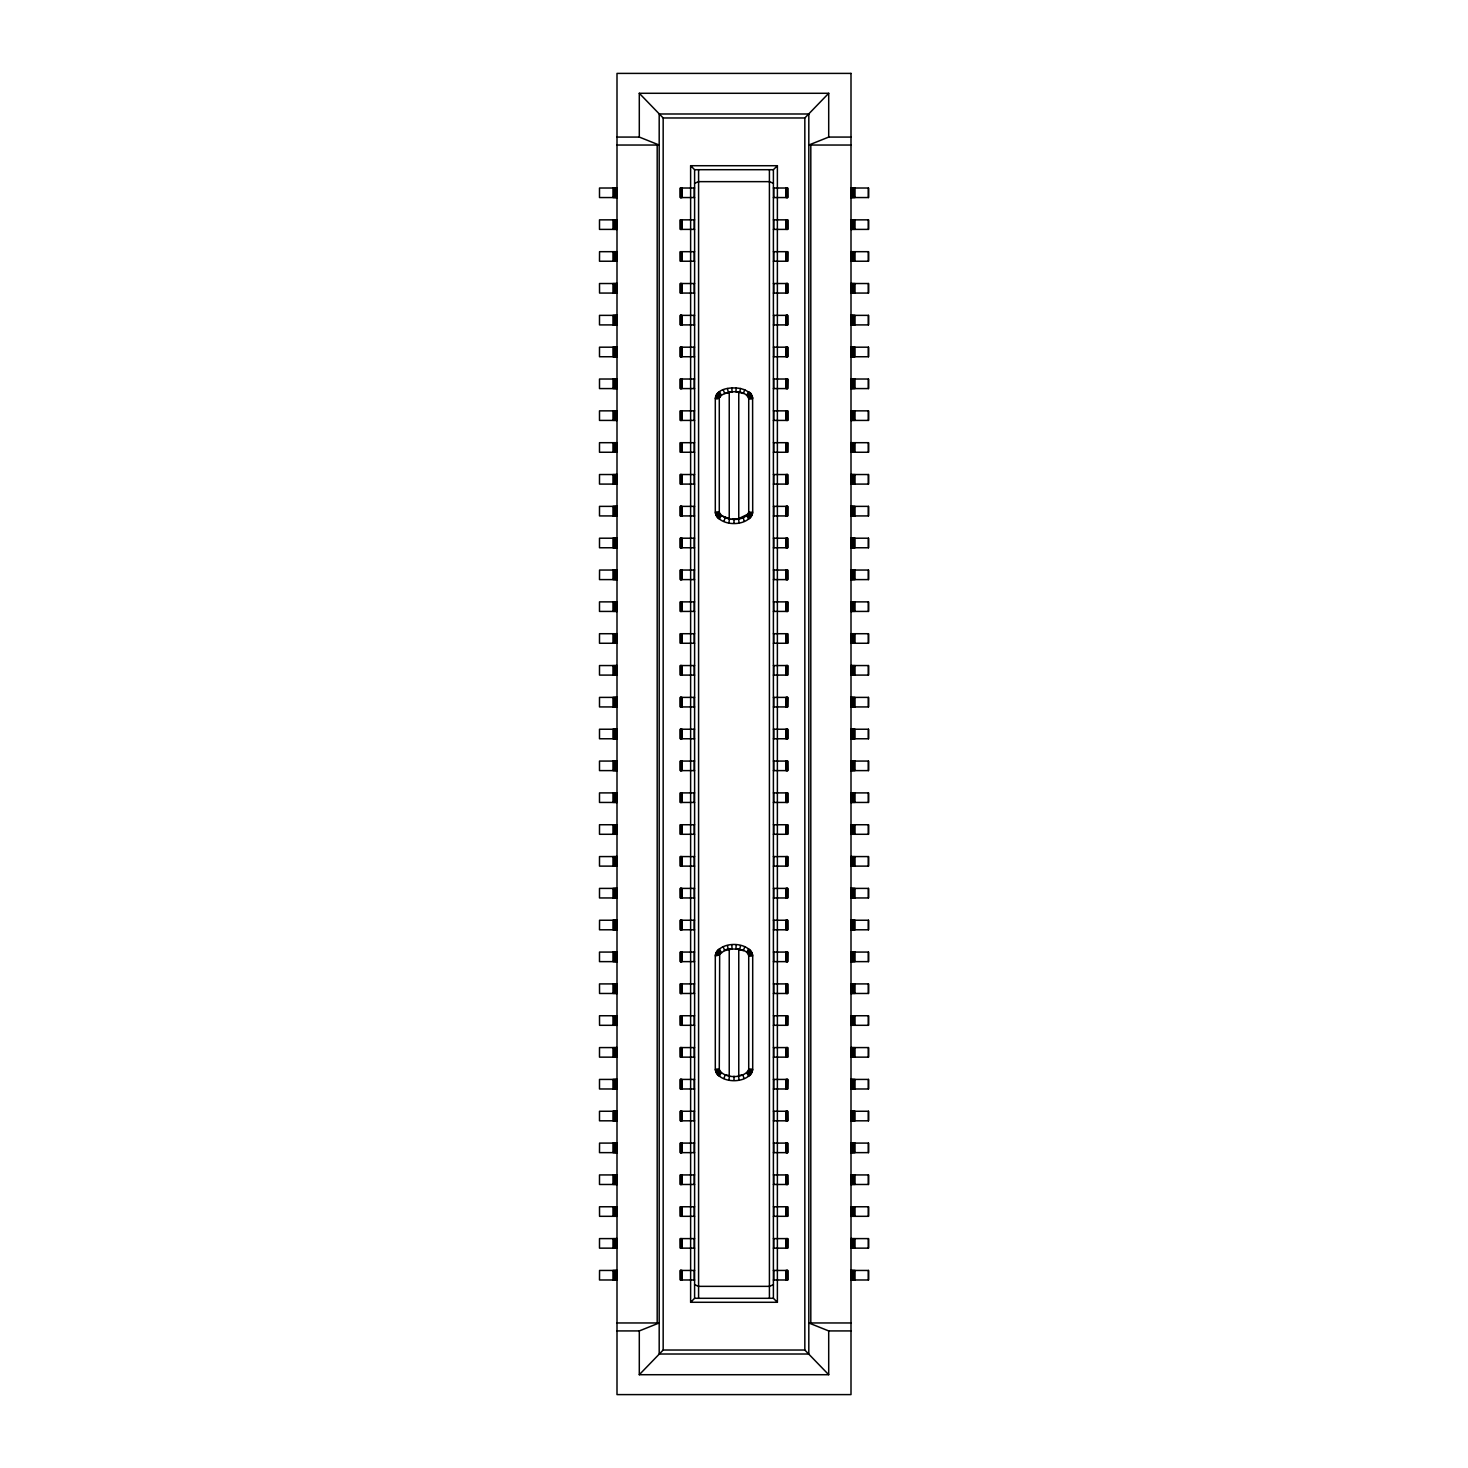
<?xml version="1.0" encoding="UTF-8"?>
<svg xmlns="http://www.w3.org/2000/svg" width="1468" height="1468" viewBox="0 0 1468 1468"><rect width="100%" height="100%" fill="white"/><g stroke="black" fill="none" stroke-linecap="round" stroke-linejoin="round"><path stroke-width="1.5" d="M719.283 398.323L719.283 512.24C723.265 521.489 745.065 522.204 748.717 512.24L748.717 398.617C745.23 387.736 721.852 391.442 719.375 397.736M716.09 952.292L719.669 954.035L719.283 1069.383C723.1 1078.98 744.9 1078.98 748.717 1069.383L748.717 955.76C747.469 949.062 737.34 949.227 732.092 948.97C723.963 947.043 721.1 956.2 715.301 955.76L715.301 1069.383C718.274 1084.467 749.726 1084.467 752.699 1069.383L752.699 955.76C749.634 940.694 718.366 940.694 715.301 955.76M736.202 387.864L735.908 391.828L739.67 392.396L740.551 388.525L744.753 389.809L750.57 393.204L752.607 397.443L752.699 512.24C749.726 527.342 718.274 527.342 715.301 512.24L715.301 398.617C716.678 387.699 732.11 387.02 740.551 388.525M736.202 944.988L735.908 948.97L739.67 949.539L740.551 945.649M751.91 1072.833C746.863 1072.301 747.909 1067.676 752.699 1069.383M715.301 398.617C719.265 400.47 722.77 394.25 719.283 391.736M719.32 398.03L715.411 397.241M728.88 522.645L729.578 518.718L721.265 515.69L719.283 519.14M728.88 1079.769L729.578 1075.861L725.284 1074.704L723.926 1078.448M748.552 513.415L752.35 514.589M719.448 397.443L720.77 395.516M723.926 521.305L725.284 517.562M744.753 389.809L743.303 393.516L738.771 392.213L738.771 518.663L732.092 519.03L735.908 519.03M751.91 515.708C748.331 511.176 745.964 515.066 750.57 517.654M744.753 946.952L743.303 950.658L738.771 949.337L738.771 1075.787M724.715 517.305L729.229 518.663L729.229 392.213M748.331 513.965L738.422 518.718L739.12 522.645M746.735 395.167L748.717 391.736M746.735 952.31L748.717 948.86M719.283 1076.264L721.265 1072.833M747.23 395.516L749.708 392.396M718.292 518.479L720.77 515.36M747.23 952.64L749.708 949.521M718.292 1075.604L720.77 1072.484M617 145.038L659.187 145.038L639.296 137.075L639.296 93.291L828.704 93.291L804.831 117.972L804.831 1350.028L828.704 1374.709L639.296 1374.709L639.296 1330.925L659.187 1322.962L617 1322.962M639.296 1374.709L663.169 1350.028L663.169 117.972L639.296 93.291M690.621 856.578L690.621 1302.281L777.379 1302.281L773.397 1298.299L773.397 169.701L777.379 165.719L690.621 165.719L690.621 611.422M690.621 1302.281L694.603 1298.299L694.603 169.701L690.621 165.719M747.799 514.809L749.708 518.479M747.671 395.92L750.57 393.204M717.43 517.654L720.329 514.956M747.671 953.044L750.57 950.346M717.43 1074.796L720.329 1072.08M748.038 396.378L751.322 394.14M716.678 516.736L719.962 514.497M748.038 953.503L751.322 951.264M716.678 1073.86L719.962 1071.622M751.91 395.167C746.863 395.699 747.909 400.324 752.699 398.617M716.09 515.708C721.137 515.158 720.091 510.534 715.301 512.24M751.91 952.292C746.863 952.842 747.909 957.466 752.699 955.76M716.09 1072.833C721.137 1072.301 720.091 1067.676 715.301 1069.383M694.603 183.298L698.584 181.647L769.415 181.647L773.397 183.298M773.397 1284.702L769.415 1286.353L698.584 1286.353L694.603 1284.702M851 137.075L828.704 137.075L808.813 145.038L851 145.038M748.552 397.443L752.35 396.268M715.65 514.589L719.448 513.415M748.552 954.585L752.35 953.411M715.65 1071.732L719.448 1070.557M738.422 518.718L743.303 517.342L744.074 521.305M731.798 387.864L732.092 391.828L724.697 393.516L723.247 389.809M731.798 944.988L732.092 948.97L724.697 950.658L723.247 946.952M732.092 391.828L728.33 392.396L727.449 388.525M748.68 398.03L752.607 397.443M715.393 513.433L719.32 512.846M732.092 948.97L728.33 949.539L727.449 945.649M748.68 955.154L752.607 954.567M715.393 1070.557L719.32 1069.97M663.169 117.972L804.831 117.972M617 137.075L639.296 137.075M694.603 169.701L773.397 169.701M694.603 188.014L680.29 188.014L680.308 197.556L694.603 197.556M773.397 188.014L787.71 188.014L787.71 197.556L773.397 197.556M850.761 188.014L868.505 188.014L868.505 197.556L850.761 197.556M617.239 197.556L599.495 197.556L599.495 188.014L617.239 188.014L617.055 197.556M617.239 219.851L599.495 219.851L599.495 229.393L617.239 229.393L617.055 219.851M694.603 219.851L680.29 219.851L680.363 229.393L694.603 229.393M773.397 219.851L787.71 219.851L787.71 229.393L773.397 229.393M850.761 219.851L868.505 219.851L868.505 229.393L850.761 229.393M694.603 251.689L680.29 251.689L680.363 261.231L694.603 261.231M773.397 251.689L787.71 251.689L787.71 261.231L773.397 261.231M850.761 251.689L868.505 251.689L868.505 261.231L850.761 261.231M617.239 261.231L599.495 261.231L599.55 251.689L617.239 251.689L617.055 261.231M617.239 283.526L599.495 283.526L599.55 293.068L617.239 293.068L617.055 283.526M694.603 283.526L680.29 283.526L680.308 293.068L694.603 293.068M773.397 283.526L787.71 283.526L787.71 293.068L773.397 293.068M850.761 283.526L868.505 283.526L868.505 293.068L850.761 293.068M617.239 315.363L599.495 315.363L599.495 324.905L617.239 324.905L617.055 315.363M694.603 315.363L680.29 315.363L680.308 324.905L694.603 324.905M773.397 315.363L787.71 315.363L787.71 324.905L773.397 324.905M850.761 315.363L868.505 315.363L868.505 324.905L850.761 324.905M694.603 347.182L680.29 347.182L680.29 356.742L694.603 356.742M773.397 347.182L787.71 347.182L787.71 356.742L773.397 356.742M850.761 347.182L868.505 347.182L868.505 356.742L850.761 356.742M617.239 356.742L599.495 356.742L599.495 347.182L617.239 347.182L617.055 356.742M617.239 379.019L599.495 379.019L599.495 388.58L617.239 388.58L617.055 379.019M694.603 379.019L680.29 379.019L680.29 388.58L694.603 388.58M773.397 379.019L787.71 379.019L787.71 388.58L773.397 388.58M850.761 379.019L868.505 379.019L868.505 388.58L850.761 388.58M617.239 410.856L599.495 410.856L599.495 420.417L617.239 420.417L617.055 410.856M694.603 410.856L680.29 410.856L680.363 420.417L694.603 420.417M773.397 410.856L787.71 410.856L787.71 420.417L773.397 420.417M850.761 410.856L868.505 410.856L868.505 420.417L850.761 420.417M617.239 442.694L599.495 442.694L599.495 452.254L617.239 452.254L617.055 442.694M694.603 442.694L680.29 442.694L680.363 452.254L694.603 452.254M773.397 442.694L787.71 442.694L787.71 452.254L773.397 452.254M850.761 442.694L868.505 442.694L868.505 452.254L850.761 452.254M617.239 474.531L599.495 474.531L599.495 484.091L617.239 484.091L617.055 474.531M694.603 474.531L680.29 474.531L680.363 484.091L694.603 484.091M773.397 474.531L787.71 474.531L787.71 484.091L773.397 484.091M850.761 474.531L868.505 474.531L868.505 484.091L850.761 484.091M617.239 506.368L599.495 506.368L599.495 515.929L617.239 515.929L617.055 506.368M694.603 506.368L680.29 506.368L680.308 515.929L694.603 515.929M773.397 506.368L787.71 506.368L787.71 515.929L773.397 515.929M850.761 506.368L868.505 506.368L868.505 515.929L850.761 515.929M752.699 512.24L748.717 512.24L752.607 513.433M694.603 538.206L680.29 538.206L680.308 547.766L694.603 547.766M773.397 538.206L787.71 538.206L787.71 547.766L773.397 547.766M850.761 538.206L868.505 538.206L868.505 547.766L850.761 547.766M617.239 547.766L599.495 547.766L599.495 538.206L617.239 538.206L617.055 547.766M694.603 570.043L680.29 570.043L680.363 579.603L694.603 579.603M773.397 570.043L787.71 570.043L787.71 579.603L773.397 579.603M850.761 570.043L868.505 570.043L868.505 579.603L850.761 579.603M617.239 579.603L599.495 579.603L599.55 570.043L617.239 570.043L617.055 579.603M694.603 601.88L680.29 601.88L680.363 611.422L694.603 611.422M773.397 601.88L787.71 601.88L787.71 611.422L773.397 611.422M850.761 601.88L868.505 601.88L868.505 611.422L850.761 611.422M617.239 611.422L599.495 611.422L599.495 601.88L617.239 601.88L617.055 611.422M694.603 633.717L680.29 633.717L680.363 643.259L694.603 643.259M773.397 633.717L787.71 633.717L787.71 643.259L773.397 643.259M850.761 633.717L868.505 633.717L868.505 643.259L850.761 643.259M617.239 643.259L599.495 643.259L599.495 633.717L617.239 633.717L617.055 643.259M694.603 665.554L680.29 665.554L680.363 675.096L694.603 675.096M773.397 665.554L787.71 665.554L787.71 675.096L773.397 675.096M850.761 665.554L868.505 665.554L868.505 675.096L850.761 675.096M617.239 675.096L599.495 675.096L599.495 665.554L617.239 665.554L617.055 675.096M694.603 697.392L680.29 697.392L680.308 706.934L694.603 706.934M773.397 697.392L787.71 697.392L787.71 706.934L773.397 706.934M850.761 697.392L868.505 697.392L868.505 706.934L850.761 706.934M617.239 706.934L599.495 706.934L599.495 697.392L617.239 697.392L617.055 706.934M694.603 729.229L680.29 729.229L680.308 738.771L694.603 738.771M773.397 729.229L787.71 729.229L787.71 738.771L773.397 738.771M850.761 729.229L868.505 729.229L868.505 738.771L850.761 738.771M617.239 738.771L599.495 738.771L599.495 729.229L617.239 729.229L617.055 738.771M617.239 761.066L599.495 761.066L599.495 770.608L617.239 770.608L617.055 761.066M694.603 761.066L680.29 761.066L680.308 770.608L694.603 770.608M773.397 761.066L787.71 761.066L787.71 770.608L773.397 770.608M850.761 761.066L868.505 761.066L868.505 770.608L850.761 770.608M617.239 792.904L599.495 792.904L599.495 802.446L617.239 802.446L617.055 792.904M694.603 792.904L680.29 792.904L680.29 802.446L694.603 802.446M773.397 792.904L787.71 792.904L787.71 802.446L773.397 802.446M850.761 792.904L868.505 792.904L868.505 802.446L850.761 802.446M694.603 824.741L680.29 824.741L680.308 834.283L694.603 834.283M773.397 824.741L787.71 824.741L787.71 834.283L773.397 834.283M850.761 824.741L868.505 824.741L868.505 834.283L850.761 834.283M617.239 834.283L599.495 834.283L599.495 824.741L617.239 824.741L617.055 834.283M617.239 856.578L599.495 856.578L599.495 866.12L617.239 866.12L617.055 856.578M694.603 856.578L680.29 856.578L680.363 866.12L694.603 866.12M773.397 856.578L787.71 856.578L787.71 866.12L773.397 866.12M850.761 856.578L868.505 856.578L868.505 866.12L850.761 866.12M694.603 888.397L680.29 888.397L680.363 897.957L694.603 897.957M773.397 888.397L787.71 888.397L787.71 897.957L773.397 897.957M850.761 888.397L868.505 888.397L868.505 897.957L850.761 897.957M617.239 897.957L599.495 897.957L599.495 888.397L617.239 888.397L617.055 897.957M694.603 920.234L680.29 920.234L680.363 929.794L694.603 929.794M773.397 920.234L787.71 920.234L787.71 929.794L773.397 929.794M850.761 920.234L868.505 920.234L868.505 929.794L850.761 929.794M617.239 929.794L599.495 929.794L599.55 920.234L617.239 920.234L617.055 929.794M694.603 952.071L680.29 952.071L680.308 961.632L694.603 961.632M773.397 952.071L787.71 952.071L787.71 961.632L773.397 961.632M850.761 952.071L868.505 952.071L868.505 961.632L850.761 961.632M617.239 961.632L599.495 961.632L599.495 952.071L617.239 952.071L617.055 961.632M617.239 983.909L599.495 983.909L599.55 993.469L617.239 993.469L617.055 983.909M694.603 983.909L680.29 983.909L680.363 993.469L694.603 993.469M773.397 983.909L787.71 983.909L787.71 993.469L773.397 993.469M850.761 983.909L868.505 983.909L868.505 993.469L850.761 993.469M617.239 1015.746L599.495 1015.746L599.55 1025.306L617.239 1025.306L617.055 1015.746M694.603 1015.746L680.29 1015.746L680.363 1025.306L694.603 1025.306M773.397 1015.746L787.71 1015.746L787.71 1025.306L773.397 1025.306M850.761 1015.746L868.505 1015.746L868.505 1025.306L850.761 1025.306M694.603 1047.583L680.29 1047.583L680.363 1057.144L694.603 1057.144M773.397 1047.583L787.71 1047.583L787.71 1057.144L773.397 1057.144M850.761 1047.583L868.505 1047.583L868.505 1057.144L850.761 1057.144M617.239 1057.144L599.495 1057.144L599.495 1047.583L617.239 1047.583L617.055 1057.144M694.603 1079.42L680.29 1079.42L680.308 1088.981L694.603 1088.981M773.397 1079.42L787.71 1079.42L787.71 1088.981L773.397 1088.981M850.761 1079.42L868.505 1079.42L868.505 1088.981L850.761 1088.981M617.239 1088.981L599.495 1088.981L599.495 1079.42L617.239 1079.42L617.055 1088.981M694.603 1111.258L680.29 1111.258L680.363 1120.818L694.603 1120.818M773.397 1111.258L787.71 1111.258L787.71 1120.818L773.397 1120.818M850.761 1111.258L868.505 1111.258L868.505 1120.818L850.761 1120.818M617.239 1120.818L599.495 1120.818L599.495 1111.258L617.239 1111.258L617.055 1120.818M694.603 1143.095L680.29 1143.095L680.308 1152.637L694.603 1152.637M773.397 1143.095L787.71 1143.095L787.71 1152.637L773.397 1152.637M850.761 1143.095L868.505 1143.095L868.505 1152.637L850.761 1152.637M617.239 1152.637L599.495 1152.637L599.55 1143.095L617.239 1143.095L617.055 1152.637M694.603 1174.932L680.29 1174.932L680.308 1184.474L694.603 1184.474M773.397 1174.932L787.71 1174.932L787.71 1184.474L773.397 1184.474M850.761 1174.932L868.505 1174.932L868.505 1184.474L850.761 1184.474M617.239 1184.474L599.495 1184.474L599.495 1174.932L617.239 1174.932L617.055 1184.474M617.239 1206.769L599.495 1206.769L599.55 1216.311L617.239 1216.311L617.055 1206.769M694.603 1206.769L680.29 1206.769L680.363 1216.311L694.603 1216.311M773.397 1206.769L787.71 1206.769L787.71 1216.311L773.397 1216.311M850.761 1206.769L868.505 1206.769L868.505 1216.311L850.761 1216.311M617.239 1238.607L599.495 1238.607L599.495 1248.149L617.239 1248.149L617.055 1238.607M694.603 1238.607L680.29 1238.607L680.363 1248.149L694.603 1248.149M773.397 1238.607L787.71 1238.607L787.71 1248.149L773.397 1248.149M850.761 1238.607L868.505 1238.607L868.505 1248.149L850.761 1248.149M694.603 1270.444L680.29 1270.444L680.363 1279.986L694.603 1279.986M773.397 1270.444L787.71 1270.444L787.71 1279.986L773.397 1279.986M850.761 1270.444L868.505 1270.444L868.505 1279.986L850.761 1279.986M617.239 1279.986L599.495 1279.986L599.55 1270.444L617.239 1270.444L617.055 1279.986M694.603 1298.299L773.397 1298.299M851 1322.962L808.813 1322.962L828.704 1330.925L851 1330.925M617 1330.925L639.296 1330.925M663.169 1350.028L804.831 1350.028M715.393 954.567L719.32 955.154M748.68 1069.97L752.607 1070.557M715.65 953.411L719.448 954.585M748.552 1070.557L752.35 1071.732M715.778 395.901L719.522 397.259M716.366 394.635L719.815 396.635M748.038 514.497L751.322 516.736M716.678 951.264L719.962 953.503M748.038 1071.622L751.322 1073.86M717.155 393.497L720.201 396.066M717.43 950.346L720.329 953.044M747.671 1072.08L750.57 1074.796M718.146 392.525L720.696 395.571M718.292 949.521L720.77 952.64M747.23 1072.484L749.708 1075.604M746.735 515.69L748.717 519.14M719.283 948.86L721.265 952.31M746.735 1072.833L748.717 1076.264M744.074 1078.448L742.716 1074.704L738.422 1075.861L739.12 1079.769M868.45 188.014L868.45 197.556M868.45 219.851L868.45 229.393M868.45 251.689L868.45 261.231M868.45 283.526L868.45 293.068M868.45 315.363L868.45 324.905M868.45 347.182L868.45 356.742M868.45 379.019L868.45 388.58M868.45 410.856L868.45 420.417M868.45 442.694L868.45 452.254M868.45 474.531L868.45 484.091M868.45 506.368L868.45 515.929M868.45 538.206L868.45 547.766M868.45 570.043L868.45 579.603M868.45 601.88L868.45 611.422M868.45 633.717L868.45 643.259M868.45 665.554L868.45 675.096M868.45 697.392L868.45 706.934M868.45 729.229L868.45 738.771M868.45 761.066L868.45 770.608M868.45 792.904L868.45 802.446M868.45 824.741L868.45 834.283M868.45 856.578L868.45 866.12M868.45 888.397L868.45 897.957M868.45 920.234L868.45 929.794M868.45 952.071L868.45 961.632M868.45 983.909L868.45 993.469M868.45 1015.746L868.45 1025.306M868.45 1047.583L868.45 1057.144M868.45 1079.42L868.45 1088.981M868.45 1111.258L868.45 1120.818M868.45 1143.095L868.45 1152.637M868.45 1174.932L868.45 1184.474M868.45 1206.769L868.45 1216.311M868.45 1238.607L868.45 1248.149M868.45 1270.444L868.45 1279.986M854.982 188.014L854.982 197.556M854.982 219.851L854.982 229.393M854.982 251.689L854.982 261.231M854.982 283.526L854.982 293.068M854.982 315.363L854.982 324.905M854.982 347.182L854.982 356.742M854.982 379.019L854.982 388.58M854.982 410.856L854.982 420.417M854.982 442.694L854.982 452.254M854.982 474.531L854.982 484.091M854.982 506.368L854.982 515.929M854.982 538.206L854.982 547.766M854.982 570.043L854.982 579.603M854.982 601.88L854.982 611.422M854.982 633.717L854.982 643.259M854.982 665.554L854.982 675.096M854.982 697.392L854.982 706.934M854.982 729.229L854.982 738.771M854.982 761.066L854.982 770.608M854.982 792.904L854.982 802.446M854.982 824.741L854.982 834.283M854.982 856.578L854.982 866.12M854.982 888.397L854.982 897.957M854.982 920.234L854.982 929.794M854.982 952.071L854.982 961.632M854.982 983.909L854.982 993.469M854.982 1015.746L854.982 1025.306M854.982 1047.583L854.982 1057.144M854.982 1079.42L854.982 1088.981M854.982 1111.258L854.982 1120.818M854.982 1143.095L854.982 1152.637M854.982 1174.932L854.982 1184.474M854.982 1206.769L854.982 1216.311M854.982 1238.607L854.982 1248.149M854.982 1270.444L854.982 1279.986M854.284 188.014L854.284 197.556M854.284 219.851L854.284 229.393M854.284 251.689L854.284 261.231M854.284 283.526L854.284 293.068M854.284 315.363L854.284 324.905M854.284 347.182L854.284 356.742M854.284 379.019L854.284 388.58M854.284 410.856L854.284 420.417M854.284 442.694L854.284 452.254M854.284 474.531L854.284 484.091M854.284 506.368L854.284 515.929M854.284 538.206L854.284 547.766M854.284 570.043L854.284 579.603M854.284 601.88L854.284 611.422M854.284 633.717L854.284 643.259M854.284 665.554L854.284 675.096M854.284 697.392L854.284 706.934M854.284 729.229L854.284 738.771M854.284 761.066L854.284 770.608M854.284 792.904L854.284 802.446M854.284 824.741L854.284 834.283M854.284 856.578L854.284 866.12M854.284 888.397L854.284 897.957M854.284 920.234L854.284 929.794M854.284 952.071L854.284 961.632M854.284 983.909L854.284 993.469M854.284 1015.746L854.284 1025.306M854.284 1047.583L854.284 1057.144M854.284 1079.42L854.284 1088.981M854.284 1111.258L854.284 1120.818M854.284 1143.095L854.284 1152.637M854.284 1174.932L854.284 1184.474M854.284 1206.769L854.284 1216.311M854.284 1238.607L854.284 1248.149M854.284 1270.444L854.284 1279.986M853.624 188.014L853.624 197.556M853.624 219.851L853.624 229.393M853.624 251.689L853.624 261.231M853.624 283.526L853.624 293.068M853.624 315.363L853.624 324.905M853.624 347.182L853.624 356.742M853.624 379.019L853.624 388.58M853.624 410.856L853.624 420.417M853.624 442.694L853.624 452.254M853.624 474.531L853.624 484.091M853.624 506.368L853.624 515.929M853.624 538.206L853.624 547.766M853.624 570.043L853.624 579.603M853.624 601.88L853.624 611.422M853.624 633.717L853.624 643.259M853.624 665.554L853.624 675.096M853.624 697.392L853.624 706.934M853.624 729.229L853.624 738.771M853.624 761.066L853.624 770.608M853.624 792.904L853.624 802.446M853.624 824.741L853.624 834.283M853.624 856.578L853.624 866.12M853.624 888.397L853.624 897.957M853.624 920.234L853.624 929.794M853.624 952.071L853.624 961.632M853.624 983.909L853.624 993.469M853.624 1015.746L853.624 1025.306M853.624 1047.583L853.624 1057.144M853.624 1079.42L853.624 1088.981M853.624 1111.258L853.624 1120.818M853.624 1143.095L853.624 1152.637M853.624 1174.932L853.624 1184.474M853.624 1206.769L853.624 1216.311M853.624 1238.607L853.624 1248.149M853.624 1270.444L853.624 1279.986M852.981 188.014L852.981 197.556M852.981 219.851L852.981 229.393M852.981 251.689L852.981 261.231M852.981 283.526L852.981 293.068M852.981 315.363L852.981 324.905M852.981 347.182L852.981 356.742M852.981 379.019L852.981 388.58M852.981 410.856L852.981 420.417M852.981 442.694L852.981 452.254M852.981 474.531L852.981 484.091M852.981 506.368L852.981 515.929M852.981 538.206L852.981 547.766M852.981 570.043L852.981 579.603M852.981 601.88L852.981 611.422M852.981 633.717L852.981 643.259M852.981 665.554L852.981 675.096M852.981 697.392L852.981 706.934M852.981 729.229L852.981 738.771M852.981 761.066L852.981 770.608M852.981 792.904L852.981 802.446M852.981 824.741L852.981 834.283M852.981 856.578L852.981 866.12M852.981 888.397L852.981 897.957M852.981 920.234L852.981 929.794M852.981 952.071L852.981 961.632M852.981 983.909L852.981 993.469M852.981 1015.746L852.981 1025.306M852.981 1047.583L852.981 1057.144M852.981 1079.42L852.981 1088.981M852.981 1111.258L852.981 1120.818M852.981 1143.095L852.981 1152.637M852.981 1174.932L852.981 1184.474M852.981 1206.769L852.981 1216.311M852.981 1238.607L852.981 1248.149M852.981 1270.444L852.981 1279.986M852.413 188.014L852.413 197.556M852.413 219.851L852.413 229.393M852.413 251.689L852.413 261.231M852.413 283.526L852.413 293.068M852.413 315.363L852.413 324.905M852.413 347.182L852.413 356.742M852.413 379.019L852.413 388.58M852.413 410.856L852.413 420.417M852.413 442.694L852.413 452.254M852.413 474.531L852.413 484.091M852.413 506.368L852.413 515.929M852.413 538.206L852.413 547.766M852.413 570.043L852.413 579.603M852.413 601.88L852.413 611.422M852.413 633.717L852.413 643.259M852.413 665.554L852.413 675.096M852.413 697.392L852.413 706.934M852.413 729.229L852.413 738.771M852.413 761.066L852.413 770.608M852.413 792.904L852.413 802.446M852.413 824.741L852.413 834.283M852.413 856.578L852.413 866.12M852.413 888.397L852.413 897.957M852.413 920.234L852.413 929.794M852.413 952.071L852.413 961.632M852.413 983.909L852.413 993.469M852.413 1015.746L852.413 1025.306M852.413 1047.583L852.413 1057.144M852.413 1079.42L852.413 1088.981M852.413 1111.258L852.413 1120.818M852.413 1143.095L852.413 1152.637M852.413 1174.932L852.413 1184.474M852.413 1206.769L852.413 1216.311M852.413 1238.607L852.413 1248.149M852.413 1270.444L852.413 1279.986M851.935 188.014L851.935 197.556M851.935 219.851L851.935 229.393M851.935 251.689L851.935 261.231M851.935 283.526L851.935 293.068M851.935 315.363L851.935 324.905M851.935 347.182L851.935 356.742M851.935 379.019L851.935 388.58M851.935 410.856L851.935 420.417M851.935 442.694L851.935 452.254M851.935 474.531L851.935 484.091M851.935 506.368L851.935 515.929M851.935 538.206L851.935 547.766M851.935 570.043L851.935 579.603M851.935 601.88L851.935 611.422M851.935 633.717L851.935 643.259M851.935 665.554L851.935 675.096M851.935 697.392L851.935 706.934M851.935 729.229L851.935 738.771M851.935 761.066L851.935 770.608M851.935 792.904L851.935 802.446M851.935 824.741L851.935 834.283M851.935 856.578L851.935 866.12M851.935 888.397L851.935 897.957M851.935 920.234L851.935 929.794M851.935 952.071L851.935 961.632M851.935 983.909L851.935 993.469M851.935 1015.746L851.935 1025.306M851.935 1047.583L851.935 1057.144M851.935 1079.42L851.935 1088.981M851.935 1111.258L851.935 1120.818M851.935 1143.095L851.935 1152.637M851.935 1174.932L851.935 1184.474M851.935 1206.769L851.935 1216.311M851.935 1238.607L851.935 1248.149M851.935 1270.444L851.935 1279.986M851.532 188.014L851.532 197.556M851.532 219.851L851.532 229.393M851.532 251.689L851.532 261.231M851.532 283.526L851.532 293.068M851.532 315.363L851.532 324.905M851.532 347.182L851.532 356.742M851.532 379.019L851.532 388.58M851.532 410.856L851.532 420.417M851.532 442.694L851.532 452.254M851.532 474.531L851.532 484.091M851.532 506.368L851.532 515.929M851.532 538.206L851.532 547.766M851.532 570.043L851.532 579.603M851.532 601.88L851.532 611.422M851.532 633.717L851.532 643.259M851.532 665.554L851.532 675.096M851.532 697.392L851.532 706.934M851.532 729.229L851.532 738.771M851.532 761.066L851.532 770.608M851.532 792.904L851.532 802.446M851.532 824.741L851.532 834.283M851.532 856.578L851.532 866.12M851.532 888.397L851.532 897.957M851.532 920.234L851.532 929.794M851.532 952.071L851.532 961.632M851.532 983.909L851.532 993.469M851.532 1015.746L851.532 1025.306M851.532 1047.583L851.532 1057.144M851.532 1079.42L851.532 1088.981M851.532 1111.258L851.532 1120.818M851.532 1143.095L851.532 1152.637M851.532 1174.932L851.532 1184.474M851.532 1206.769L851.532 1216.311M851.532 1238.607L851.532 1248.149M851.532 1270.444L851.532 1279.986M851.238 188.014L851.055 197.556M851.055 219.851L851.238 229.393M851.055 251.689L851.238 261.231M851.055 283.526L851.238 293.068M851.238 315.363L851.055 324.905M851.055 347.182L851.238 356.742M851.055 379.019L851.238 388.58M851.238 410.856L851.055 420.417M851.055 442.694L851.238 452.254M851.055 474.531L851.238 484.091M851.055 506.368L851.238 515.929M851.238 538.206L851.055 547.766M851.055 570.043L851.238 579.603M851.055 601.88L851.238 611.422M851.055 633.717L851.238 643.259M851.238 665.554L851.055 675.096M851.055 697.392L851.238 706.934M851.238 729.229L851.055 738.771M851.238 761.066L851.055 770.608M851.238 792.904L851.055 802.446M851.055 824.741L851.238 834.283M851.238 856.578L851.055 866.12M851.238 888.397L851.055 897.957M851.055 920.234L851.238 929.794M851.055 952.071L851.238 961.632M851.055 983.909L851.238 993.469M851.055 1015.746L851.238 1025.306M851.238 1047.583L851.055 1057.144M851.055 1079.42L851.238 1088.981M851.055 1111.258L851.238 1120.818M851.055 1143.095L851.238 1152.637M851.238 1174.932L851.055 1184.474M851.055 1206.769L851.238 1216.311M851.238 1238.607L851.055 1248.149M851.055 1270.444L851.238 1279.986M828.704 93.291L828.704 137.075M828.704 1330.925L828.704 1374.709M810.813 145.038L810.813 1322.962M787.545 188.014L787.637 197.556M787.637 219.851L787.692 229.393M787.637 251.689L787.545 261.231M787.637 283.526L787.692 293.068M787.545 315.363L787.637 324.905M787.637 347.182L787.692 356.742M787.692 379.019L787.545 388.58M787.637 410.856L787.692 420.417M787.637 442.694L787.545 452.254M787.545 474.531L787.637 484.091M787.637 506.368L787.545 515.929M787.545 538.206L787.637 547.766M787.545 570.043L787.637 579.603M787.692 601.88L787.637 611.422M787.545 633.717L787.692 643.259M787.637 665.554L787.545 675.096M787.692 697.392L787.545 706.934M787.637 729.229L787.692 738.771M787.545 761.066L787.692 770.608M787.637 792.904L787.692 802.446M787.692 824.741L787.637 834.283M787.692 856.578L787.637 866.12M787.692 888.397L787.637 897.957M787.545 920.234L787.637 929.794M787.637 952.071L787.545 961.632M787.545 983.909L787.637 993.469M787.637 1015.746L787.545 1025.306M787.545 1047.583L787.637 1057.144M787.692 1079.42L787.545 1088.981M787.545 1111.258L787.692 1120.818M787.545 1143.095L787.637 1152.637M787.545 1174.932L787.692 1184.474M787.545 1206.769L787.637 1216.311M787.692 1238.607L787.637 1248.149M787.637 1270.444L787.692 1279.986M787.307 188.014L787.307 197.556M787.307 219.851L787.307 229.393M787.307 251.689L787.307 261.231M787.307 283.526L787.307 293.068M787.307 315.363L787.307 324.905M787.307 347.182L787.307 356.742M787.307 379.019L787.307 388.58M787.307 410.856L787.307 420.417M787.307 442.694L787.307 452.254M787.307 474.531L787.307 484.091M787.307 506.368L787.307 515.929M787.307 538.206L787.307 547.766M787.307 570.043L787.307 579.603M787.307 601.88L787.307 611.422M787.307 633.717L787.307 643.259M787.307 665.554L787.307 675.096M787.307 697.392L787.307 706.934M787.307 729.229L787.307 738.771M787.307 761.066L787.307 770.608M787.307 792.904L787.307 802.446M787.307 824.741L787.307 834.283M787.307 856.578L787.307 866.12M787.307 888.397L787.307 897.957M787.307 920.234L787.307 929.794M787.307 952.071L787.307 961.632M787.307 983.909L787.307 993.469M787.307 1015.746L787.307 1025.306M787.307 1047.583L787.307 1057.144M787.307 1079.42L787.307 1088.981M787.307 1111.258L787.307 1120.818M787.307 1143.095L787.307 1152.637M787.307 1174.932L787.307 1184.474M787.307 1206.769L787.307 1216.311M787.307 1238.607L787.307 1248.149M787.307 1270.444L787.307 1279.986M786.958 188.014L786.958 197.556M786.958 219.851L786.958 229.393M786.958 251.689L786.958 261.231M786.958 283.526L786.958 293.068M786.958 315.363L786.958 324.905M786.958 347.182L786.958 356.742M786.958 379.019L786.958 388.58M786.958 410.856L786.958 420.417M786.958 442.694L786.958 452.254M786.958 474.531L786.958 484.091M786.958 506.368L786.958 515.929M786.958 538.206L786.958 547.766M786.958 570.043L786.958 579.603M786.958 601.88L786.958 611.422M786.958 633.717L786.958 643.259M786.958 665.554L786.958 675.096M786.958 697.392L786.958 706.934M786.958 729.229L786.958 738.771M786.958 761.066L786.958 770.608M786.958 792.904L786.958 802.446M786.958 824.741L786.958 834.283M786.958 856.578L786.958 866.12M786.958 888.397L786.958 897.957M786.958 920.234L786.958 929.794M786.958 952.071L786.958 961.632M786.958 983.909L786.958 993.469M786.958 1015.746L786.958 1025.306M786.958 1047.583L786.958 1057.144M786.958 1079.42L786.958 1088.981M786.958 1111.258L786.958 1120.818M786.958 1143.095L786.958 1152.637M786.958 1174.932L786.958 1184.474M786.958 1206.769L786.958 1216.311M786.958 1238.607L786.958 1248.149M786.958 1270.444L786.958 1279.986M786.499 188.014L786.499 197.556M786.499 219.851L786.499 229.393M786.499 251.689L786.499 261.231M786.499 283.526L786.499 293.068M786.499 315.363L786.499 324.905M786.499 347.182L786.499 356.742M786.499 379.019L786.499 388.58M786.499 410.856L786.499 420.417M786.499 442.694L786.499 452.254M786.499 474.531L786.499 484.091M786.499 506.368L786.499 515.929M786.499 538.206L786.499 547.766M786.499 570.043L786.499 579.603M786.499 601.88L786.499 611.422M786.499 633.717L786.499 643.259M786.499 665.554L786.499 675.096M786.499 697.392L786.499 706.934M786.499 729.229L786.499 738.771M786.499 761.066L786.499 770.608M786.499 792.904L786.499 802.446M786.499 824.741L786.499 834.283M786.499 856.578L786.499 866.12M786.499 888.397L786.499 897.957M786.499 920.234L786.499 929.794M786.499 952.071L786.499 961.632M786.499 983.909L786.499 993.469M786.499 1015.746L786.499 1025.306M786.499 1047.583L786.499 1057.144M786.499 1079.42L786.499 1088.981M786.499 1111.258L786.499 1120.818M786.499 1143.095L786.499 1152.637M786.499 1174.932L786.499 1184.474M786.499 1206.769L786.499 1216.311M786.499 1238.607L786.499 1248.149M786.499 1270.444L786.499 1279.986M785.986 188.014L785.986 197.556M785.986 219.851L785.986 229.393M785.986 251.689L785.986 261.231M785.986 283.526L785.986 293.068M785.986 315.363L785.986 324.905M785.986 347.182L785.986 356.742M785.986 379.019L785.986 388.58M785.986 410.856L785.986 420.417M785.986 442.694L785.986 452.254M785.986 474.531L785.986 484.091M785.986 506.368L785.986 515.929M785.986 538.206L785.986 547.766M785.986 570.043L785.986 579.603M785.986 601.88L785.986 611.422M785.986 633.717L785.986 643.259M785.986 665.554L785.986 675.096M785.986 697.392L785.986 706.934M785.986 729.229L785.986 738.771M785.986 761.066L785.986 770.608M785.986 792.904L785.986 802.446M785.986 824.741L785.986 834.283M785.986 856.578L785.986 866.12M785.986 888.397L785.986 897.957M785.986 920.234L785.986 929.794M785.986 952.071L785.986 961.632M785.986 983.909L785.986 993.469M785.986 1015.746L785.986 1025.306M785.986 1047.583L785.986 1057.144M785.986 1079.42L785.986 1088.981M785.986 1111.258L785.986 1120.818M785.986 1143.095L785.986 1152.637M785.986 1174.932L785.986 1184.474M785.986 1206.769L785.986 1216.311M785.986 1238.607L785.986 1248.149M785.986 1270.444L785.986 1279.986M777.379 165.719L777.379 611.422M777.379 612.56L777.379 665.261M777.379 665.554L777.379 802.446M777.379 802.739L777.379 855.44M777.379 856.578L777.379 1302.281M773.801 188.014L773.801 197.556M773.801 219.851L773.801 229.393M773.801 251.689L773.801 261.231M773.801 283.526L773.801 293.068M773.801 315.363L773.801 324.905M773.801 347.182L773.801 356.742M773.801 379.019L773.801 388.58M773.801 410.856L773.801 420.417M773.801 442.694L773.801 452.254M773.801 474.531L773.801 484.091M773.801 506.368L773.801 515.929M773.801 538.206L773.801 547.766M773.801 570.043L773.801 579.603M773.801 601.88L773.801 611.422M773.801 633.717L773.801 643.259M773.801 665.554L773.801 675.096M773.801 697.392L773.801 706.934M773.801 729.229L773.801 738.771M773.801 761.066L773.801 770.608M773.801 792.904L773.801 802.446M773.801 824.741L773.801 834.283M773.801 856.578L773.801 866.12M773.801 888.397L773.801 897.957M773.801 920.234L773.801 929.794M773.801 952.071L773.801 961.632M773.801 983.909L773.801 993.469M773.801 1015.746L773.801 1025.306M773.801 1047.583L773.801 1057.144M773.801 1079.42L773.801 1088.981M773.801 1111.258L773.801 1120.818M773.801 1143.095L773.801 1152.637M773.801 1174.932L773.801 1184.474M773.801 1206.769L773.801 1216.311M773.801 1238.607L773.801 1248.149M773.801 1270.444L773.801 1279.986M769.415 169.701L769.415 1298.299M734 519.103L734 523.085M734 1076.246L734 1080.209M729.229 949.337L729.229 1075.787M698.584 169.701L698.584 1298.299M694.199 188.014L694.199 197.556M694.199 219.851L694.199 229.393M694.199 251.689L694.199 261.231M694.199 283.526L694.199 293.068M694.199 315.363L694.199 324.905M694.199 347.182L694.199 356.742M694.199 379.019L694.199 388.58M694.199 410.856L694.199 420.417M694.199 442.694L694.199 452.254M694.199 474.531L694.199 484.091M694.199 506.368L694.199 515.929M694.199 538.206L694.199 547.766M694.199 570.043L694.199 579.603M694.199 601.88L694.199 611.422M694.199 633.717L694.199 643.259M694.199 665.554L694.199 675.096M694.199 697.392L694.199 706.934M694.199 729.229L694.199 738.771M694.199 761.066L694.199 770.608M694.199 792.904L694.199 802.446M694.199 824.741L694.199 834.283M694.199 856.578L694.199 866.12M694.199 888.397L694.199 897.957M694.199 920.234L694.199 929.794M694.199 952.071L694.199 961.632M694.199 983.909L694.199 993.469M694.199 1015.746L694.199 1025.306M694.199 1047.583L694.199 1057.144M694.199 1079.42L694.199 1088.981M694.199 1111.258L694.199 1120.818M694.199 1143.095L694.199 1152.637M694.199 1174.932L694.199 1184.474M694.199 1206.769L694.199 1216.311M694.199 1238.607L694.199 1248.149M694.199 1270.444L694.199 1279.986M690.621 612.56L690.621 665.261M690.621 665.554L690.621 802.446M690.621 802.739L690.621 855.44M682.014 188.014L682.014 197.556M682.014 219.851L682.014 229.393M682.014 251.689L682.014 261.231M682.014 283.526L682.014 293.068M682.014 315.363L682.014 324.905M682.014 347.182L682.014 356.742M682.014 379.019L682.014 388.58M682.014 410.856L682.014 420.417M682.014 442.694L682.014 452.254M682.014 474.531L682.014 484.091M682.014 506.368L682.014 515.929M682.014 538.206L682.014 547.766M682.014 570.043L682.014 579.603M682.014 601.88L682.014 611.422M682.014 633.717L682.014 643.259M682.014 665.554L682.014 675.096M682.014 697.392L682.014 706.934M682.014 729.229L682.014 738.771M682.014 761.066L682.014 770.608M682.014 792.904L682.014 802.446M682.014 824.741L682.014 834.283M682.014 856.578L682.014 866.12M682.014 888.397L682.014 897.957M682.014 920.234L682.014 929.794M682.014 952.071L682.014 961.632M682.014 983.909L682.014 993.469M682.014 1015.746L682.014 1025.306M682.014 1047.583L682.014 1057.144M682.014 1079.42L682.014 1088.981M682.014 1111.258L682.014 1120.818M682.014 1143.095L682.014 1152.637M682.014 1174.932L682.014 1184.474M682.014 1206.769L682.014 1216.311M682.014 1238.607L682.014 1248.149M682.014 1270.444L682.014 1279.986M681.501 188.014L681.501 197.556M681.501 219.851L681.501 229.393M681.501 251.689L681.501 261.231M681.501 283.526L681.501 293.068M681.501 315.363L681.501 324.905M681.501 347.182L681.501 356.742M681.501 379.019L681.501 388.58M681.501 410.856L681.501 420.417M681.501 442.694L681.501 452.254M681.501 474.531L681.501 484.091M681.501 506.368L681.501 515.929M681.501 538.206L681.501 547.766M681.501 570.043L681.501 579.603M681.501 601.88L681.501 611.422M681.501 633.717L681.501 643.259M681.501 665.554L681.501 675.096M681.501 697.392L681.501 706.934M681.501 729.229L681.501 738.771M681.501 761.066L681.501 770.608M681.501 792.904L681.501 802.446M681.501 824.741L681.501 834.283M681.501 856.578L681.501 866.12M681.501 888.397L681.501 897.957M681.501 920.234L681.501 929.794M681.501 952.071L681.501 961.632M681.501 983.909L681.501 993.469M681.501 1015.746L681.501 1025.306M681.501 1047.583L681.501 1057.144M681.501 1079.42L681.501 1088.981M681.501 1111.258L681.501 1120.818M681.501 1143.095L681.501 1152.637M681.501 1174.932L681.501 1184.474M681.501 1206.769L681.501 1216.311M681.501 1238.607L681.501 1248.149M681.501 1270.444L681.501 1279.986M681.042 188.014L681.042 197.556M681.042 219.851L681.042 229.393M681.042 251.689L681.042 261.231M681.042 283.526L681.042 293.068M681.042 315.363L681.042 324.905M681.042 347.182L681.042 356.742M681.042 379.019L681.042 388.58M681.042 410.856L681.042 420.417M681.042 442.694L681.042 452.254M681.042 474.531L681.042 484.091M681.042 506.368L681.042 515.929M681.042 538.206L681.042 547.766M681.042 570.043L681.042 579.603M681.042 601.88L681.042 611.422M681.042 633.717L681.042 643.259M681.042 665.554L681.042 675.096M681.042 697.392L681.042 706.934M681.042 729.229L681.042 738.771M681.042 761.066L681.042 770.608M681.042 792.904L681.042 802.446M681.042 824.741L681.042 834.283M681.042 856.578L681.042 866.12M681.042 888.397L681.042 897.957M681.042 920.234L681.042 929.794M681.042 952.071L681.042 961.632M681.042 983.909L681.042 993.469M681.042 1015.746L681.042 1025.306M681.042 1047.583L681.042 1057.144M681.042 1079.42L681.042 1088.981M681.042 1111.258L681.042 1120.818M681.042 1143.095L681.042 1152.637M681.042 1174.932L681.042 1184.474M681.042 1206.769L681.042 1216.311M681.042 1238.607L681.042 1248.149M681.042 1270.444L681.042 1279.986M680.693 188.014L680.693 197.556M680.693 219.851L680.693 229.393M680.693 251.689L680.693 261.231M680.693 283.526L680.693 293.068M680.693 315.363L680.693 324.905M680.693 347.182L680.693 356.742M680.693 379.019L680.693 388.58M680.693 410.856L680.693 420.417M680.693 442.694L680.693 452.254M680.693 474.531L680.693 484.091M680.693 506.368L680.693 515.929M680.693 538.206L680.693 547.766M680.693 570.043L680.693 579.603M680.693 601.88L680.693 611.422M680.693 633.717L680.693 643.259M680.693 665.554L680.693 675.096M680.693 697.392L680.693 706.934M680.693 729.229L680.693 738.771M680.693 761.066L680.693 770.608M680.693 792.904L680.693 802.446M680.693 824.741L680.693 834.283M680.693 856.578L680.693 866.12M680.693 888.397L680.693 897.957M680.693 920.234L680.693 929.794M680.693 952.071L680.693 961.632M680.693 983.909L680.693 993.469M680.693 1015.746L680.693 1025.306M680.693 1047.583L680.693 1057.144M680.693 1079.42L680.693 1088.981M680.693 1111.258L680.693 1120.818M680.693 1143.095L680.693 1152.637M680.693 1174.932L680.693 1184.474M680.693 1206.769L680.693 1216.311M680.693 1238.607L680.693 1248.149M680.693 1270.444L680.693 1279.986M680.455 188.014L680.455 197.556M680.455 219.851L680.455 229.393M680.455 251.689L680.455 261.231M680.455 283.526L680.455 293.068M680.455 315.363L680.455 324.905M680.455 347.182L680.455 356.742M680.455 379.019L680.455 388.58M680.455 410.856L680.455 420.417M680.455 442.694L680.455 452.254M680.455 474.531L680.455 484.091M680.455 506.368L680.455 515.929M680.455 538.206L680.455 547.766M680.455 570.043L680.455 579.603M680.455 601.88L680.455 611.422M680.455 633.717L680.455 643.259M680.455 665.554L680.455 675.096M680.455 697.392L680.455 706.934M680.455 729.229L680.455 738.771M680.455 761.066L680.455 770.608M680.455 792.904L680.455 802.446M680.455 824.741L680.455 834.283M680.455 856.578L680.455 866.12M680.455 888.397L680.455 897.957M680.455 920.234L680.455 929.794M680.455 952.071L680.455 961.632M680.455 983.909L680.455 993.469M680.455 1015.746L680.455 1025.306M680.455 1047.583L680.455 1057.144M680.455 1079.42L680.455 1088.981M680.455 1111.258L680.455 1120.818M680.455 1143.095L680.455 1152.637M680.455 1174.932L680.455 1184.474M680.455 1206.769L680.455 1216.311M680.455 1238.607L680.455 1248.149M680.455 1270.444L680.455 1279.986M657.187 145.038L657.187 1322.962M616.468 188.014L616.468 197.556M616.468 219.851L616.468 229.393M616.468 251.689L616.468 261.231M616.468 283.526L616.468 293.068M616.468 315.363L616.468 324.905M616.468 347.182L616.468 356.742M616.468 379.019L616.468 388.58M616.468 410.856L616.468 420.417M616.468 442.694L616.468 452.254M616.468 474.531L616.468 484.091M616.468 506.368L616.468 515.929M616.468 538.206L616.468 547.766M616.468 570.043L616.468 579.603M616.468 601.88L616.468 611.422M616.468 633.717L616.468 643.259M616.468 665.554L616.468 675.096M616.468 697.392L616.468 706.934M616.468 729.229L616.468 738.771M616.468 761.066L616.468 770.608M616.468 792.904L616.468 802.446M616.468 824.741L616.468 834.283M616.468 856.578L616.468 866.12M616.468 888.397L616.468 897.957M616.468 920.234L616.468 929.794M616.468 952.071L616.468 961.632M616.468 983.909L616.468 993.469M616.468 1015.746L616.468 1025.306M616.468 1047.583L616.468 1057.144M616.468 1079.42L616.468 1088.981M616.468 1111.258L616.468 1120.818M616.468 1143.095L616.468 1152.637M616.468 1174.932L616.468 1184.474M616.468 1206.769L616.468 1216.311M616.468 1238.607L616.468 1248.149M616.468 1270.444L616.468 1279.986M616.065 188.014L616.065 197.556M616.065 219.851L616.065 229.393M616.065 251.689L616.065 261.231M616.065 283.526L616.065 293.068M616.065 315.363L616.065 324.905M616.065 347.182L616.065 356.742M616.065 379.019L616.065 388.58M616.065 410.856L616.065 420.417M616.065 442.694L616.065 452.254M616.065 474.531L616.065 484.091M616.065 506.368L616.065 515.929M616.065 538.206L616.065 547.766M616.065 570.043L616.065 579.603M616.065 601.88L616.065 611.422M616.065 633.717L616.065 643.259M616.065 665.554L616.065 675.096M616.065 697.392L616.065 706.934M616.065 729.229L616.065 738.771M616.065 761.066L616.065 770.608M616.065 792.904L616.065 802.446M616.065 824.741L616.065 834.283M616.065 856.578L616.065 866.12M616.065 888.397L616.065 897.957M616.065 920.234L616.065 929.794M616.065 952.071L616.065 961.632M616.065 983.909L616.065 993.469M616.065 1015.746L616.065 1025.306M616.065 1047.583L616.065 1057.144M616.065 1079.42L616.065 1088.981M616.065 1111.258L616.065 1120.818M616.065 1143.095L616.065 1152.637M616.065 1174.932L616.065 1184.474M616.065 1206.769L616.065 1216.311M616.065 1238.607L616.065 1248.149M616.065 1270.444L616.065 1279.986M615.587 188.014L615.587 197.556M615.587 219.851L615.587 229.393M615.587 251.689L615.587 261.231M615.587 283.526L615.587 293.068M615.587 315.363L615.587 324.905M615.587 347.182L615.587 356.742M615.587 379.019L615.587 388.58M615.587 410.856L615.587 420.417M615.587 442.694L615.587 452.254M615.587 474.531L615.587 484.091M615.587 506.368L615.587 515.929M615.587 538.206L615.587 547.766M615.587 570.043L615.587 579.603M615.587 601.88L615.587 611.422M615.587 633.717L615.587 643.259M615.587 665.554L615.587 675.096M615.587 697.392L615.587 706.934M615.587 729.229L615.587 738.771M615.587 761.066L615.587 770.608M615.587 792.904L615.587 802.446M615.587 824.741L615.587 834.283M615.587 856.578L615.587 866.12M615.587 888.397L615.587 897.957M615.587 920.234L615.587 929.794M615.587 952.071L615.587 961.632M615.587 983.909L615.587 993.469M615.587 1015.746L615.587 1025.306M615.587 1047.583L615.587 1057.144M615.587 1079.42L615.587 1088.981M615.587 1111.258L615.587 1120.818M615.587 1143.095L615.587 1152.637M615.587 1174.932L615.587 1184.474M615.587 1206.769L615.587 1216.311M615.587 1238.607L615.587 1248.149M615.587 1270.444L615.587 1279.986M615.019 188.014L615.019 197.556M615.019 219.851L615.019 229.393M615.019 251.689L615.019 261.231M615.019 283.526L615.019 293.068M615.019 315.363L615.019 324.905M615.019 347.182L615.019 356.742M615.019 379.019L615.019 388.58M615.019 410.856L615.019 420.417M615.019 442.694L615.019 452.254M615.019 474.531L615.019 484.091M615.019 506.368L615.019 515.929M615.019 538.206L615.019 547.766M615.019 570.043L615.019 579.603M615.019 601.88L615.019 611.422M615.019 633.717L615.019 643.259M615.019 665.554L615.019 675.096M615.019 697.392L615.019 706.934M615.019 729.229L615.019 738.771M615.019 761.066L615.019 770.608M615.019 792.904L615.019 802.446M615.019 824.741L615.019 834.283M615.019 856.578L615.019 866.12M615.019 888.397L615.019 897.957M615.019 920.234L615.019 929.794M615.019 952.071L615.019 961.632M615.019 983.909L615.019 993.469M615.019 1015.746L615.019 1025.306M615.019 1047.583L615.019 1057.144M615.019 1079.42L615.019 1088.981M615.019 1111.258L615.019 1120.818M615.019 1143.095L615.019 1152.637M615.019 1174.932L615.019 1184.474M615.019 1206.769L615.019 1216.311M615.019 1238.607L615.019 1248.149M615.019 1270.444L615.019 1279.986M614.376 188.014L614.376 197.556M614.376 219.851L614.376 229.393M614.376 251.689L614.376 261.231M614.376 283.526L614.376 293.068M614.376 315.363L614.376 324.905M614.376 347.182L614.376 356.742M614.376 379.019L614.376 388.58M614.376 410.856L614.376 420.417M614.376 442.694L614.376 452.254M614.376 474.531L614.376 484.091M614.376 506.368L614.376 515.929M614.376 538.206L614.376 547.766M614.376 570.043L614.376 579.603M614.376 601.88L614.376 611.422M614.376 633.717L614.376 643.259M614.376 665.554L614.376 675.096M614.376 697.392L614.376 706.934M614.376 729.229L614.376 738.771M614.376 761.066L614.376 770.608M614.376 792.904L614.376 802.446M614.376 824.741L614.376 834.283M614.376 856.578L614.376 866.12M614.376 888.397L614.376 897.957M614.376 920.234L614.376 929.794M614.376 952.071L614.376 961.632M614.376 983.909L614.376 993.469M614.376 1015.746L614.376 1025.306M614.376 1047.583L614.376 1057.144M614.376 1079.42L614.376 1088.981M614.376 1111.258L614.376 1120.818M614.376 1143.095L614.376 1152.637M614.376 1174.932L614.376 1184.474M614.376 1206.769L614.376 1216.311M614.376 1238.607L614.376 1248.149M614.376 1270.444L614.376 1279.986M613.716 188.014L613.716 197.556M613.716 219.851L613.716 229.393M613.716 251.689L613.716 261.231M613.716 283.526L613.716 293.068M613.716 315.363L613.716 324.905M613.716 347.182L613.716 356.742M613.716 379.019L613.716 388.58M613.716 410.856L613.716 420.417M613.716 442.694L613.716 452.254M613.716 474.531L613.716 484.091M613.716 506.368L613.716 515.929M613.716 538.206L613.716 547.766M613.716 570.043L613.716 579.603M613.716 601.88L613.716 611.422M613.716 633.717L613.716 643.259M613.716 665.554L613.716 675.096M613.716 697.392L613.716 706.934M613.716 729.229L613.716 738.771M613.716 761.066L613.716 770.608M613.716 792.904L613.716 802.446M613.716 824.741L613.716 834.283M613.716 856.578L613.716 866.12M613.716 888.397L613.716 897.957M613.716 920.234L613.716 929.794M613.716 952.071L613.716 961.632M613.716 983.909L613.716 993.469M613.716 1015.746L613.716 1025.306M613.716 1047.583L613.716 1057.144M613.716 1079.42L613.716 1088.981M613.716 1111.258L613.716 1120.818M613.716 1143.095L613.716 1152.637M613.716 1174.932L613.716 1184.474M613.716 1206.769L613.716 1216.311M613.716 1238.607L613.716 1248.149M613.716 1270.444L613.716 1279.986M613.018 188.014L613.018 197.556M613.018 219.851L613.018 229.393M613.018 251.689L613.018 261.231M613.018 283.526L613.018 293.068M613.018 315.363L613.018 324.905M613.018 347.182L613.018 356.742M613.018 379.019L613.018 388.58M613.018 410.856L613.018 420.417M613.018 442.694L613.018 452.254M613.018 474.531L613.018 484.091M613.018 506.368L613.018 515.929M613.018 538.206L613.018 547.766M613.018 570.043L613.018 579.603M613.018 601.88L613.018 611.422M613.018 633.717L613.018 643.259M613.018 665.554L613.018 675.096M613.018 697.392L613.018 706.934M613.018 729.229L613.018 738.771M613.018 761.066L613.018 770.608M613.018 792.904L613.018 802.446M613.018 824.741L613.018 834.283M613.018 856.578L613.018 866.12M613.018 888.397L613.018 897.957M613.018 920.234L613.018 929.794M613.018 952.071L613.018 961.632M613.018 983.909L613.018 993.469M613.018 1015.746L613.018 1025.306M613.018 1047.583L613.018 1057.144M613.018 1079.42L613.018 1088.981M613.018 1111.258L613.018 1120.818M613.018 1143.095L613.018 1152.637M613.018 1174.932L613.018 1184.474M613.018 1206.769L613.018 1216.311M613.018 1238.607L613.018 1248.149M613.018 1270.444L613.018 1279.986M851 73.4L617 73.4L617 1394.6L851 1394.6L851 73.4M808.813 113.99L659.187 113.99L659.187 1354.01L808.813 1354.01L808.813 113.99"/></g></svg>
